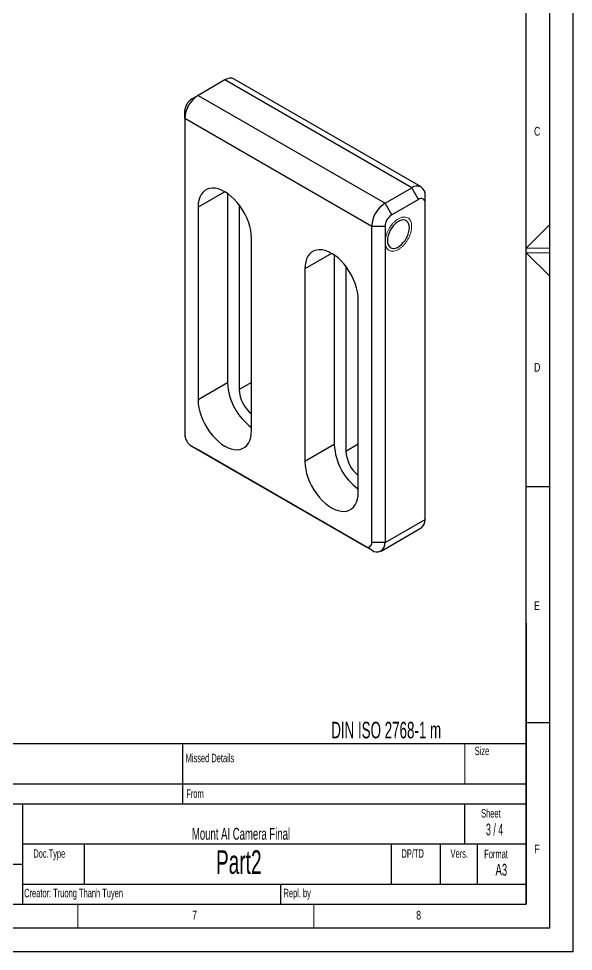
# Paper-space layout 'Sheet3' of a CAD drawing. Header units: millimetres. Extents: x 0 to 420, y 0 to 297.
# Drawn here: x 302.5 to 420, y 0 to 197.6 of the extents above; entities that cross this region are included whole.
import ezdxf

# ---------------------------------------------------------------- set-up
doc = ezdxf.new("R2010")
doc.units = ezdxf.units.MM
doc.layers.add('FORMAT', color=7, linetype='Continuous')
doc.layers.add('SLD-0', color=7, linetype='Continuous')
doc.styles.add('SLDTEXTSTYLE0', font='TXT', dxfattribs={"width": 0.75})
doc.styles.add('SLDTEXTSTYLE1', font='TXT', dxfattribs={"width": 0.605})
doc.styles.add('SLDTEXTSTYLE2', font='TXT', dxfattribs={"width": 0.563})

psp = doc.layouts.new('Sheet3')

# ---------------------------------------------------------------- linework, layer by layer
at = {"color": 7, "linetype": 'Continuous', "lineweight": 25}
for p, q in [((346.17, 184.6), (340.51, 181.34)), ((385.76, 161.74), (346.17, 184.6)), ((387.76, 161.94), (348.17, 184.8)), ((340.51, 181.34), (339.09, 180.52)), ((340.51, 181.34), (380.11, 158.48)), ((337.68, 176.44), (337.68, 178.07)), ((337.68, 176.44), (337.68, 109.48)), ((377.28, 153.58), (337.68, 176.44)), ((346.17, 160.93), (340.51, 157.66)), ((346.73, 160.57), (346.73, 120.42)), ((380.11, 158.48), (385.76, 161.74)), ((387.18, 159.3), (385.76, 161.74)), ((388.59, 158.48), (388.59, 160.11)), ((349.21, 158.15), (349.21, 119)), ((381.52, 156.03), (380.11, 158.48)), ((387.18, 159.3), (381.52, 156.03)), ((388.59, 91.52), (388.59, 158.48)), ((340.51, 157.66), (340.51, 116.83)), ((377.28, 86.62), (377.28, 153.58)), ((380.11, 153.58), (377.28, 153.58)), ((380.11, 153.58), (380.11, 86.62)), ((351.82, 110.3), (351.82, 151.13)), ((368.79, 147.86), (363.14, 144.6)), ((369.36, 147.5), (369.36, 107.36)), ((363.14, 144.6), (363.14, 103.77)), ((371.83, 145.08), (371.83, 105.93)), ((374.45, 97.24), (374.45, 138.07)), ((346.73, 120.42), (340.51, 116.83)), ((351.82, 120.51), (349.21, 119)), ((339.09, 107.03), (375.86, 85.81)), ((340.51, 106.22), (339.09, 107.03)), ((369.36, 107.36), (363.14, 103.77)), ((374.45, 107.44), (371.83, 105.93)), ((377.28, 84.99), (340.51, 106.22)), ((380.11, 86.62), (388.59, 91.52)), ((379.28, 84.79), (387.76, 89.69)), ((377.28, 84.99), (375.86, 85.81)), ((380.11, 86.62), (377.28, 86.62))]:
    psp.add_line(p, q, dxfattribs=at)
at = {"color": 7, "linetype": 'Continuous', "lineweight": 25, "flags": 128}
for points in [[(351.82, 151.13), (351.78, 151.94), (351.66, 152.79), (351.46, 153.66), (351.17, 154.54), (350.82, 155.42), (350.4, 156.28), (349.92, 157.12), (349.38, 157.91), (348.79, 158.66), (348.17, 159.34), (347.52, 159.95), (346.85, 160.48), (346.17, 160.93), (345.48, 161.27), (344.81, 161.52), (344.16, 161.66), (343.54, 161.7), (342.95, 161.62), (342.41, 161.45), (341.93, 161.17), (341.51, 160.79), (341.16, 160.32), (340.88, 159.76), (340.67, 159.13), (340.55, 158.42), (340.51, 157.66)], [(385.27, 153.29), (385.23, 153.77), (385.11, 154.18), (384.92, 154.51), (384.66, 154.76), (384.34, 154.91), (383.98, 154.96), (383.57, 154.91), (383.15, 154.75), (382.72, 154.51), (382.3, 154.17), (381.9, 153.76), (381.53, 153.29), (381.21, 152.77), (380.95, 152.22), (380.76, 151.66), (380.64, 151.12), (380.6, 150.6), (380.64, 150.13), (380.76, 149.72), (380.95, 149.38), (381.21, 149.14), (381.53, 148.98), (381.9, 148.93), (382.3, 148.99), (382.72, 149.14), (383.15, 149.39), (383.57, 149.72), (383.98, 150.14), (384.34, 150.61), (384.66, 151.13), (384.92, 151.67), (385.11, 152.23), (385.23, 152.78), (385.27, 153.29)], [(374.45, 138.07), (374.41, 138.88), (374.29, 139.72), (374.08, 140.59), (373.8, 141.48), (373.45, 142.35), (373.03, 143.22), (372.54, 144.06), (372.01, 144.85), (371.42, 145.6), (370.8, 146.28), (370.15, 146.89), (369.48, 147.42), (368.79, 147.86), (368.11, 148.21), (367.44, 148.46), (366.79, 148.6), (366.16, 148.63), (365.58, 148.56), (365.04, 148.39), (364.56, 148.11), (364.14, 147.73), (363.78, 147.26), (363.5, 146.7), (363.3, 146.07), (363.18, 145.36), (363.14, 144.6)], [(340.51, 116.83), (340.55, 116.02), (340.67, 115.17), (340.88, 114.3), (341.16, 113.42), (341.51, 112.54), (341.93, 111.68), (342.41, 110.84), (342.95, 110.05), (343.54, 109.3), (344.16, 108.62), (344.81, 108.01), (345.48, 107.48), (346.17, 107.03), (346.85, 106.69), (347.52, 106.44), (348.17, 106.3), (348.79, 106.27), (349.38, 106.34), (349.92, 106.51), (350.4, 106.79), (350.82, 107.17), (351.17, 107.64), (351.46, 108.2), (351.66, 108.83), (351.78, 109.54), (351.82, 110.3)], [(363.14, 103.77), (363.18, 102.96), (363.3, 102.11), (363.5, 101.24), (363.78, 100.36), (364.14, 99.48), (364.56, 98.62), (365.04, 97.78), (365.58, 96.98), (366.16, 96.24), (366.79, 95.55), (367.44, 94.94), (368.11, 94.41), (368.79, 93.97), (369.48, 93.63), (370.15, 93.38), (370.8, 93.24), (371.42, 93.2), (372.01, 93.27), (372.54, 93.45), (373.03, 93.73), (373.45, 94.11), (373.8, 94.58), (374.08, 95.13), (374.29, 95.77), (374.41, 96.48), (374.45, 97.24)]]:
    psp.add_lwpolyline(points, dxfattribs=at)
at = {"color": 7, "linetype": 'Continuous', "lineweight": 25}
for centre, radius, start, end in [((347.34, 182.97), 2.01, 65.6515, 125.6589), ((343.8, 176.18), 6.12, 122.4764, 177.5236), ((340.75, 177.93), 3.07, 122.6055, 177.3945), ((386.86, 160.38), 1.75, 351.3151, 128.6742), ((383.39, 153.32), 6.12, 122.4763, 177.5237), ((387.73, 158.62), 0.873, 350.786, 129.2033), ((383.18, 153.44), 3.07, 122.6055, 177.3945), ((359.12, 121.02), 12.4, 182.7287, 233.9558), ((356.22, 119.35), 7.03, 182.8629, 231.214), ((340.75, 109.62), 3.07, 182.6055, 237.3945), ((381.75, 107.95), 12.4, 182.7287, 233.9558), ((378.85, 106.28), 7.03, 182.8629, 231.214), ((386.59, 91.32), 2.01, 305.6498, 5.6624), ((376.42, 86.48), 0.873, 230.7967, 9.214), ((378.37, 86.36), 1.75, 231.3254, 8.6853)]:
    psp.add_arc(centre, radius, start, end, dxfattribs=at)
at = {"color": 7, "linetype": 'Continuous', "lineweight": 18}
psp.add_open_spline([(382.94, 155.21), (383.41, 155.44), (383.88, 155.57), (384.31, 155.59), (384.71, 155.51), (385.06, 155.33), (385.34, 155.05), (385.56, 154.68), (385.7, 154.23), (385.76, 153.72), (385.74, 153.15), (385.64, 152.55), (385.46, 151.93), (385.21, 151.32), (384.89, 150.72), (384.52, 150.16), (384.1, 149.64), (383.65, 149.2), (383.18, 148.83), (382.7, 148.55), (382.22, 148.37), (381.77, 148.3), (381.35, 148.33), (380.98, 148.46), (380.66, 148.69), (380.41, 149.02), (380.23, 149.43), (380.13, 149.91), (380.11, 150.45), (380.17, 151.04), (380.31, 151.65), (380.53, 152.27), (380.81, 152.88), (381.16, 153.46), (381.56, 154), (381.99, 154.48), (382.46, 154.89), (382.94, 155.21), (382.78, 155.11), (382.94, 155.21)], degree=3, knots=[0, 0, 0, 0, 0.027027, 0.054054, 0.081081, 0.108108, 0.135135, 0.162162, 0.189189, 0.216216, 0.243243, 0.27027, 0.297297, 0.324324, 0.351351, 0.378378, 0.405406, 0.432433, 0.45946, 0.486487, 0.513514, 0.540541, 0.567568, 0.594595, 0.621622, 0.648649, 0.675676, 0.702703, 0.72973, 0.756757, 0.783784, 0.810811, 0.837838, 0.864865, 0.891892, 0.918919, 0.945946, 0.972973, 1, 1, 1, 1], dxfattribs=at)
at = {"layer": 'FORMAT'}
for p, q in [((410, 98.5), (415, 98.5)), ((410, 10), (410, 69.5)), ((410, 69.5), (410, 10)), ((225.4, 44), (410, 44)), ((337.2, 44), (337.2, 31.25)), ((225.4, 35.5), (410, 35.5)), ((269.6, 31.25), (303.4, 31.25)), ((303.4, 18.5), (303.4, 31.25)), ((303.4, 31.25), (410, 31.25)), ((397, 22.75), (397, 31.25)), ((303.4, 22.75), (410, 22.75)), ((316.4, 22.75), (316.4, 14.25)), ((381.4, 22.75), (381.4, 14.25)), ((391.8, 22.75), (391.8, 14.25)), ((399.6, 22.75), (399.6, 14.25)), ((269.6, 18.5), (303.4, 18.5)), ((303.4, 10), (303.4, 18.5)), ((303.4, 14.25), (410, 14.25)), ((358, 10), (358, 14.25)), ((225.4, 10), (410, 10))]:
    psp.add_line(p, q, dxfattribs=at)
at = {"layer": 'FORMAT', "lineweight": 18}
psp.add_line((397, 35.5), (397, 44), dxfattribs=at)
at = {"layer": 'SLD-0'}
for p, q in [((420, 0), (420, 297)), ((415, 5), (415, 292)), ((410, 10), (410, 287)), ((410, 48.5), (415, 48.5)), ((20, 10), (410, 10)), ((225.4, 10), (410, 10)), ((15, 5), (415, 5)), ((0, 0), (420, 0))]:
    psp.add_line(p, q, dxfattribs=at)
at = {"layer": 'SLD-0', "color": 7, "linetype": 'Continuous', "lineweight": 18}
for p, q in [((410, 149), (415, 153.98)), ((415, 149), (410, 149)), ((410, 148), (415, 143.02)), ((415, 148), (410, 148)), ((315, 5), (315, 10)), ((365, 5), (365, 10))]:
    psp.add_line(p, q, dxfattribs=at)

# ---------------------------------------------------------------- texts
at = {"layer": 'FORMAT'}
for s, insert, char_height, attachment_point, style in [('C', (411.67, 174.67), 1.85, 1, 'SLDTEXTSTYLE0'), ('D', (411.67, 124.67), 1.85, 1, 'SLDTEXTSTYLE0'), ('E', (411.67, 74.16), 1.85, 1, 'SLDTEXTSTYLE0'), ('Missed Details', (337.86, 41.86), 1.8, 1, 'SLDTEXTSTYLE1'), ('Size', (399.11, 43.37), 1.8, 1, 'SLDTEXTSTYLE1'), ('From', (338, 34.3), 1.8, 1, 'SLDTEXTSTYLE1'), ('Sheet', (400.46, 30.15), 1.8, 1, 'SLDTEXTSTYLE1'), ('Mount AI Camera Final', (349.59, 26.15), 2.5, 2, 'SLDTEXTSTYLE1'), ('3 / 4', (403.32, 27.07), 2.5, 2, 'SLDTEXTSTYLE2'), ('F', (411.73, 22.62), 1.85, 1, 'SLDTEXTSTYLE0'), ('Doc.Type', (305.59, 21.63), 1.8, 1, 'SLDTEXTSTYLE1'), ('Part2', (349.12, 21.42), 5, 2, 'SLDTEXTSTYLE1'), ('DP/TD', (383.59, 21.63), 1.8, 1, 'SLDTEXTSTYLE1'), ('Vers.', (393.99, 21.63), 1.8, 1, 'SLDTEXTSTYLE1'), ('Format', (401.12, 21.53), 1.8, 1, 'SLDTEXTSTYLE1'), ('A3', (404.75, 18.54), 2.5, 2, 'SLDTEXTSTYLE1'), ('Creator: Truong Thanh Tuyen', (303.65, 13.25), 1.8, 1, 'SLDTEXTSTYLE1'), ('Repl. by', (358.59, 13.26), 1.8, 1, 'SLDTEXTSTYLE1'), ('7', (339.25, 8.6), 1.85, 1, 'SLDTEXTSTYLE0'), ('8', (386.71, 8.6), 1.85, 1, 'SLDTEXTSTYLE0')]:
    psp.add_mtext(s, dxfattribs=dict(at, insert=insert, char_height=char_height, attachment_point=attachment_point, style=style))
at = {"layer": 'SLD-0', "insert": (368.71, 48.63), "char_height": 3.5, "attachment_point": 1, "style": 'SLDTEXTSTYLE1'}
psp.add_mtext('DIN ISO 2768-1 m', dxfattribs=at)

doc.saveas('drawing.dxf')
